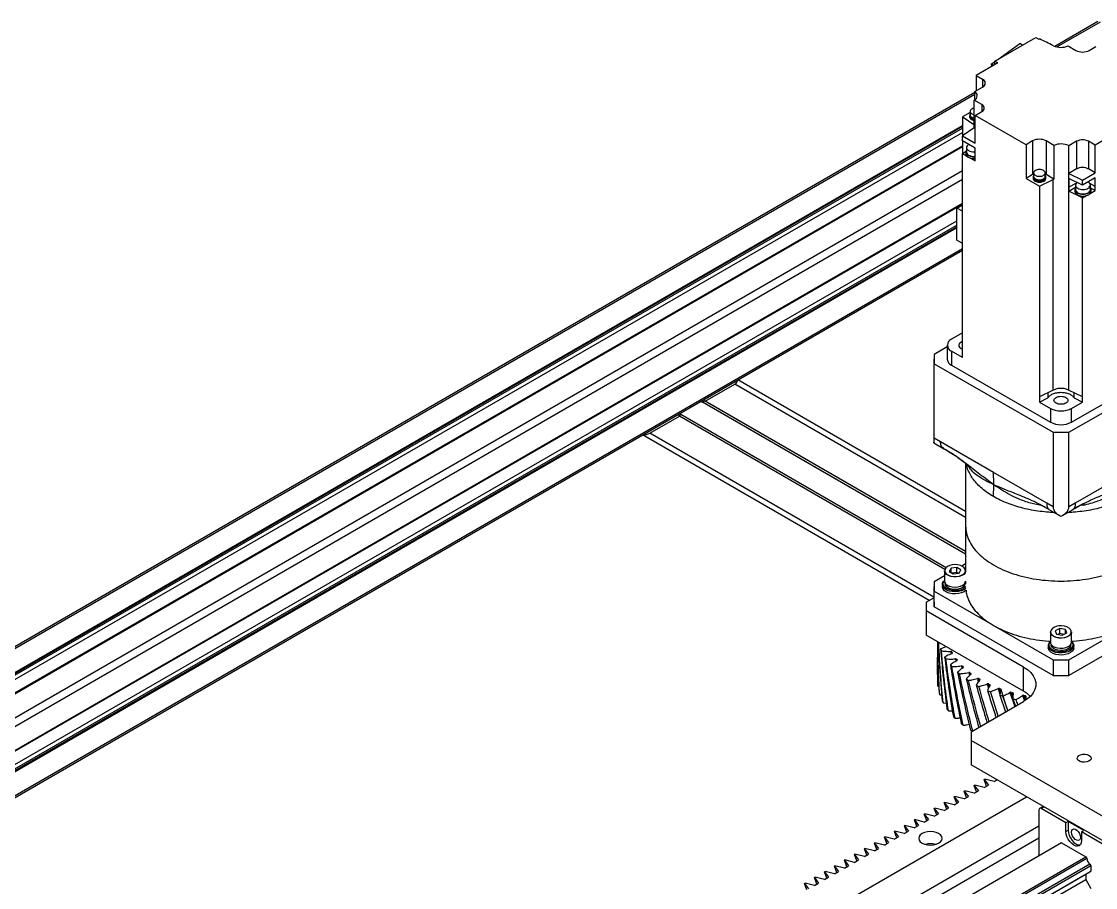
# Model space of a CAD drawing. Header units: millimetres. Extents: x 0 to 597, y 0 to 420.
# Drawn here: x 119.6 to 153.39, y 160.9 to 188.15 of the extents above; entities that cross this region are included whole.
import ezdxf

# ---------------------------------------------------------------- set-up
doc = ezdxf.new("R2010")
doc.units = ezdxf.units.MM

msp = doc.modelspace()

# ---------------------------------------------------------------- linework, layer by layer
at = {"color": 7, "linetype": 'Continuous', "lineweight": 25}
for p, q in [((153.467, 188.152), (152.112, 187.37)), ((150.22, 186.901), (151.512, 187.647)), ((151.512, 187.647), (151.606, 187.592)), ((151.606, 187.592), (151.628, 187.605)), ((150.318, 186.958), (151.011, 187.456)), ((151.096, 187.407), (151.011, 187.456)), ((152.527, 187.382), (152.771, 187.241)), ((153.195, 187.241), (153.402, 187.361)), ((150.122, 186.817), (150.22, 186.887)), ((150.315, 186.847), (150.22, 186.901)), ((150.22, 186.792), (150.22, 186.901)), ((150.315, 186.847), (149.631, 186.452)), ((150.122, 186.817), (150.192, 186.776)), ((150.131, 186.741), (150.122, 186.817)), ((149.631, 186.452), (149.839, 186.332)), ((149.631, 186.452), (149.631, 185.968)), ((149.595, 185.917), (95.593, 154.742)), ((149.595, 185.947), (149.839, 186.088)), ((149.595, 185.689), (149.595, 185.947)), ((149.58, 185.679), (149.574, 185.674)), ((149.815, 185.535), (149.574, 185.674)), ((149.574, 184.803), (149.574, 185.674)), ((149.445, 185.283), (149.208, 185.147)), ((149.432, 185.213), (149.432, 185.174)), ((149.445, 185.322), (149.445, 185.213)), ((149.608, 185.198), (149.815, 185.317)), ((151.206, 184.275), (149.608, 185.198)), ((149.608, 184.327), (149.608, 185.198)), ((96.297, 154.335), (149.208, 184.881)), ((96.32, 154.322), (149.208, 184.854)), ((149.208, 185.147), (149.208, 184.557)), ((149.428, 185.175), (149.428, 185.147)), ((154.977, 185.184), (153.379, 184.261)), ((96.367, 154.295), (149.208, 184.799)), ((96.485, 154.227), (149.208, 184.663)), ((149.574, 184.803), (149.208, 184.557)), ((149.208, 184.394), (149.208, 184.557)), ((149.208, 184.557), (149.608, 184.327)), ((149.608, 184.784), (149.574, 184.803)), ((96.848, 154.017), (149.208, 184.244)), ((96.872, 154.003), (149.208, 184.217)), ((149.208, 184.394), (149.208, 183.996)), ((149.608, 184.163), (149.208, 184.394)), ((149.33, 184.182), (149.33, 184.04)), ((151.413, 184.395), (151.206, 184.275)), ((151.206, 184.275), (151.206, 183.214)), ((151.413, 184.395), (151.413, 183.333)), ((152.081, 184.254), (151.837, 184.395)), ((151.837, 184.395), (151.837, 183.333)), ((152.081, 184.254), (152.081, 183.193)), ((152.545, 184.246), (152.553, 184.242)), ((152.545, 184.246), (152.545, 176.554)), ((152.794, 184.381), (152.553, 184.242)), ((152.553, 183.371), (152.553, 184.242)), ((152.794, 184.381), (152.794, 183.51)), ((153.379, 184.261), (153.171, 184.381)), ((153.171, 184.381), (153.171, 183.51)), ((153.379, 183.391), (153.379, 184.261)), ((149.208, 183.996), (149.321, 184.073)), ((149.208, 183.996), (149.335, 183.923)), ((149.208, 177.736), (149.208, 183.996)), ((149.31, 184.041), (149.31, 183.986)), ((149.335, 183.923), (149.385, 183.883)), ((149.385, 183.883), (149.455, 183.854)), ((149.455, 183.854), (149.608, 183.766)), ((149.608, 183.891), (149.608, 184.163)), ((149.608, 183.766), (149.608, 183.891)), ((152.794, 183.51), (152.553, 183.371)), ((153.379, 183.391), (153.171, 183.51)), ((151.413, 183.333), (151.206, 183.214)), ((151.206, 183.214), (151.628, 182.97)), ((151.444, 183.345), (151.413, 183.333)), ((151.427, 183.239), (151.427, 183.212)), ((151.43, 183.278), (151.43, 183.239)), ((151.444, 183.386), (151.444, 183.277)), ((151.628, 182.97), (152.063, 183.184)), ((151.81, 183.277), (151.81, 183.386)), ((151.837, 183.333), (151.81, 183.344)), ((151.824, 183.239), (151.824, 183.278)), ((151.827, 183.212), (151.827, 183.239)), ((152.081, 183.193), (151.837, 183.333)), ((152.063, 183.184), (152.081, 183.193)), ((152.063, 176.554), (152.063, 183.184)), ((152.553, 183.371), (152.98, 183.16)), ((152.98, 182.997), (152.553, 183.208)), ((152.553, 183.208), (152.553, 182.935)), ((152.98, 183.16), (153.379, 183.391)), ((153.379, 183.227), (152.98, 182.997)), ((153.379, 182.955), (153.379, 183.227)), ((151.628, 182.97), (151.628, 176.339)), ((152.551, 182.936), (152.551, 182.811)), ((152.551, 182.811), (152.764, 182.934)), ((152.553, 182.935), (152.794, 183.075)), ((152.744, 182.859), (152.744, 182.804)), ((152.764, 183.001), (152.764, 182.859)), ((152.98, 182.997), (152.98, 183.16)), ((153.226, 182.742), (153.379, 182.83)), ((153.231, 182.859), (153.231, 183.001)), ((153.231, 182.915), (153.379, 182.83)), ((153.251, 182.804), (153.251, 182.859)), ((153.379, 182.83), (153.379, 182.955)), ((152.98, 182.599), (152.551, 182.811)), ((152.98, 182.599), (153.106, 182.672)), ((152.98, 176.339), (152.98, 182.599)), ((98.418, 153.111), (149.208, 182.431)), ((98.442, 153.097), (149.208, 182.404)), ((149.032, 182.282), (149.208, 182.384)), ((149.208, 182.181), (149.032, 182.282)), ((149.032, 181.273), (149.032, 182.282)), ((149.082, 182.315), (149.208, 182.388)), ((149.082, 182.315), (149.085, 182.313)), ((149.082, 182.311), (149.082, 182.315)), ((98.805, 152.888), (149.032, 181.883)), ((98.923, 152.819), (149.032, 181.747)), ((98.97, 152.792), (149.032, 181.693)), ((98.993, 152.779), (149.032, 181.666)), ((149.032, 181.273), (149.208, 181.171)), ((99.697, 152.372), (149.208, 180.954)), ((149.208, 178.353), (148.863, 178.153)), ((148.726, 177.911), (148.312, 177.672)), ((148.726, 177.963), (148.726, 177.527)), ((148.863, 177.772), (148.863, 177.337)), ((149.209, 177.573), (148.863, 177.772)), ((148.304, 177.528), (148.304, 174.897)), ((148.312, 177.672), (148.312, 177.383)), ((149.209, 177.573), (149.209, 177.736)), ((149.209, 177.736), (149.208, 177.736)), ((148.312, 177.383), (152.054, 175.223)), ((148.312, 175.042), (148.312, 177.383)), ((148.863, 177.337), (151.974, 175.541)), ((152.555, 175.223), (156.296, 177.383)), ((152.634, 175.541), (155.745, 177.337)), ((149.304, 172.732), (142.136, 176.871)), ((141.112, 176.2), (142.038, 176.735)), ((152.063, 176.554), (151.628, 176.339)), ((151.89, 176.468), (151.89, 176.305)), ((152.98, 176.339), (152.545, 176.554)), ((152.718, 176.305), (152.718, 176.468)), ((140.976, 176.202), (141.021, 176.175)), ((149.304, 171.392), (140.976, 176.202)), ((141.021, 176.175), (141.088, 176.214)), ((149.304, 171.392), (141.021, 176.175)), ((141.088, 176.214), (141.112, 176.2)), ((149.304, 171.469), (141.088, 176.214)), ((149.304, 171.469), (141.112, 176.2)), ((151.628, 176.34), (151.628, 176.339)), ((151.628, 176.34), (151.628, 176.176)), ((151.628, 176.176), (151.89, 176.305)), ((151.628, 176.176), (151.974, 175.976)), ((152.634, 175.976), (152.98, 176.176)), ((152.718, 176.305), (152.98, 176.176)), ((152.98, 176.176), (152.98, 176.34)), ((152.98, 176.339), (152.98, 176.34)), ((139.372, 175.196), (140.298, 175.731)), ((140.275, 175.744), (140.341, 175.783)), ((140.298, 175.731), (140.275, 175.744)), ((140.341, 175.783), (140.296, 175.809)), ((148.651, 170.908), (140.298, 175.731)), ((148.687, 170.963), (140.341, 175.783)), ((151.974, 175.976), (151.974, 175.541)), ((152.634, 175.541), (152.634, 175.976)), ((148.153, 169.932), (139.136, 175.139)), ((148.153, 169.932), (139.136, 175.139)), ((148.153, 169.932), (139.136, 175.139)), ((152.054, 175.223), (152.555, 175.223)), ((152.054, 175.223), (152.054, 172.882)), ((152.555, 172.882), (152.555, 175.223)), ((148.303, 174.889), (148.634, 174.698)), ((148.509, 174.928), (148.312, 175.042)), ((150.183, 173.962), (148.509, 174.928)), ((149.304, 174.245), (149.304, 172.274)), ((151.856, 172.996), (150.183, 173.962)), ((154.425, 173.962), (152.752, 172.996)), ((152.054, 172.882), (151.856, 172.996)), ((151.925, 172.799), (152.255, 172.608)), ((152.353, 172.608), (152.684, 172.799)), ((152.752, 172.996), (152.555, 172.882)), ((149.304, 172.275), (149.304, 170.865)), ((149.304, 171.086), (149.18, 171.015)), ((148.637, 170.702), (148.312, 170.514)), ((148.637, 170.865), (148.637, 170.543)), ((148.844, 170.952), (148.784, 170.848)), ((148.784, 170.848), (148.911, 170.766)), ((149.031, 170.974), (148.844, 170.952)), ((148.844, 170.809), (148.844, 170.952)), ((149.031, 170.811), (148.87, 170.792)), ((148.911, 170.766), (149.097, 170.788)), ((149.157, 170.892), (149.031, 170.974)), ((149.031, 170.811), (149.031, 170.974)), ((149.072, 170.785), (149.031, 170.811)), ((149.097, 170.788), (149.157, 170.892)), ((148.304, 170.369), (148.304, 169.879)), ((148.312, 170.514), (148.312, 170.225)), ((148.571, 170.434), (148.571, 170.369)), ((148.661, 170.472), (148.661, 170.456)), ((149.28, 170.456), (149.28, 170.472)), ((149.304, 170.539), (149.304, 170.456)), ((148.061, 169.879), (148.304, 170.019)), ((148.312, 169.735), (148.312, 170.225)), ((148.312, 170.225), (150.169, 169.153)), ((148.061, 169.879), (148.061, 169.607)), ((148.312, 169.879), (148.312, 169.735)), ((152.054, 167.575), (148.312, 169.735)), ((156.296, 169.735), (152.555, 167.575)), ((151.126, 167.838), (148.061, 169.607)), ((148.061, 169.607), (148.061, 168.845)), ((150.169, 169.153), (150.197, 169.136)), ((150.197, 169.136), (152.054, 168.065)), ((152.266, 169.053), (152.123, 168.98)), ((152.123, 168.98), (152.161, 168.873)), ((152.447, 169.019), (152.266, 169.053)), ((152.266, 168.89), (152.266, 169.053)), ((152.485, 168.911), (152.447, 169.019)), ((152.447, 168.891), (152.447, 169.019)), ((152.555, 168.065), (154.411, 169.136)), ((151.126, 167.076), (148.061, 168.845)), ((151.971, 168.94), (151.971, 168.619)), ((152.161, 168.873), (152.342, 168.838)), ((152.266, 168.89), (152.212, 168.863)), ((152.396, 168.865), (152.266, 168.89)), ((152.342, 168.838), (152.485, 168.911)), ((152.637, 168.619), (152.637, 168.94)), ((148.455, 168.606), (148.485, 168.601)), ((148.87, 168.311), (148.884, 168.285)), ((151.904, 168.51), (151.904, 168.445)), ((151.995, 168.547), (151.995, 168.532)), ((152.613, 168.532), (152.613, 168.547)), ((152.704, 168.445), (152.704, 168.51)), ((149.014, 168.081), (149.034, 168.055)), ((149.037, 168.032), (149.034, 168.055)), ((152.054, 168.065), (152.555, 168.065)), ((152.054, 168.065), (152.054, 167.575)), ((152.555, 167.575), (152.555, 168.065)), ((148.422, 167.955), (148.422, 167.701)), ((148.426, 167.701), (148.424, 167.293)), ((149.205, 167.862), (149.229, 167.838)), ((149.234, 167.815), (149.229, 167.838)), ((149.439, 167.658), (149.468, 167.636)), ((149.474, 167.612), (149.468, 167.636)), ((151.126, 167.076), (151.126, 167.838)), ((149.714, 167.471), (149.747, 167.451)), ((149.753, 167.428), (149.747, 167.451)), ((150.025, 167.304), (150.062, 167.286)), ((150.07, 167.26), (150.062, 167.286)), ((152.054, 167.575), (152.555, 167.575)), ((148.43, 167.23), (148.461, 167.223)), ((148.487, 166.966), (148.551, 166.957)), ((150.331, 166.291), (150.082, 167.062)), ((150.367, 167.16), (150.408, 167.145)), ((150.377, 166.954), (150.56, 166.423)), ((150.604, 166.551), (150.423, 167.124)), ((150.737, 167.04), (150.781, 167.028)), ((151.129, 166.946), (151.175, 166.937)), ((148.597, 166.709), (148.695, 166.702)), ((149.476, 165.797), (151.126, 166.75)), ((150.634, 166.466), (150.474, 166.923)), ((150.789, 166.836), (150.875, 166.605)), ((149.476, 165.797), (149.476, 165.525)), ((165.032, 156.545), (149.476, 165.525)), ((149.476, 165.525), (149.476, 164.763)), ((165.032, 155.782), (149.476, 164.763)), ((149.89, 164.295), (149.907, 164.305)), ((149.89, 164.295), (150.019, 164.124)), ((149.965, 164.093), (149.89, 164.295)), ((150.203, 164.23), (149.907, 164.305)), ((150.203, 164.23), (150.3, 164.287)), ((150.279, 164.275), (150.267, 164.306)), ((149.261, 163.932), (149.279, 163.942)), ((149.261, 163.932), (149.39, 163.761)), ((149.336, 163.73), (149.261, 163.932)), ((149.574, 163.868), (149.279, 163.942)), ((149.574, 163.868), (149.704, 163.943)), ((149.576, 164.113), (149.593, 164.123)), ((149.576, 164.113), (149.704, 163.943)), ((149.651, 163.912), (149.576, 164.113)), ((149.889, 164.049), (149.593, 164.123)), ((149.889, 164.049), (150.019, 164.124)), ((124.68, 148.435), (151.22, 163.756)), ((148.633, 163.569), (148.65, 163.579)), ((148.633, 163.569), (148.761, 163.398)), ((148.708, 163.367), (148.633, 163.569)), ((148.946, 163.505), (148.65, 163.579)), ((148.946, 163.505), (149.076, 163.58)), ((148.947, 163.75), (148.965, 163.761)), ((148.947, 163.75), (149.076, 163.58)), ((149.022, 163.549), (148.947, 163.75)), ((149.26, 163.686), (148.965, 163.761)), ((149.26, 163.686), (149.39, 163.761)), ((148.318, 163.388), (148.336, 163.398)), ((148.318, 163.388), (148.447, 163.217)), ((148.394, 163.186), (148.318, 163.388)), ((148.631, 163.323), (148.336, 163.398)), ((148.631, 163.323), (148.761, 163.398)), ((151.611, 163.34), (151.611, 161.889)), ((151.747, 163.452), (151.632, 163.385)), ((152.457, 162.933), (151.682, 163.38)), ((147.69, 163.025), (147.707, 163.035)), ((147.69, 163.025), (147.819, 162.854)), ((147.765, 162.823), (147.69, 163.025)), ((148.003, 162.96), (147.707, 163.035)), ((148.003, 162.96), (148.133, 163.036)), ((148.004, 163.206), (148.022, 163.216)), ((148.004, 163.206), (148.133, 163.036)), ((148.079, 163.005), (148.004, 163.206)), ((148.317, 163.142), (148.022, 163.216)), ((148.317, 163.142), (148.447, 163.217)), ((152.528, 162.974), (152.457, 162.933)), ((152.457, 162.661), (152.457, 162.933)), ((153.023, 162.688), (152.528, 162.974)), ((152.528, 162.974), (152.528, 162.701)), ((124.68, 147.292), (151.611, 162.839)), ((147.061, 162.662), (147.079, 162.672)), ((147.061, 162.662), (147.19, 162.491)), ((147.136, 162.46), (147.061, 162.662)), ((147.374, 162.598), (147.079, 162.672)), ((147.374, 162.598), (147.504, 162.673)), ((147.376, 162.843), (147.393, 162.853)), ((147.376, 162.843), (147.504, 162.673)), ((147.451, 162.642), (147.376, 162.843)), ((147.689, 162.779), (147.393, 162.853)), ((147.689, 162.779), (147.819, 162.854)), ((152.457, 162.661), (152.528, 162.701)), ((152.952, 162.647), (153.023, 162.688)), ((152.952, 162.647), (152.952, 162.375)), ((153.728, 162.199), (152.952, 162.647)), ((124.68, 146.911), (151.611, 162.458)), ((152.325, 162.301), (124.68, 146.342)), ((146.433, 162.299), (146.45, 162.309)), ((146.433, 162.299), (146.562, 162.128)), ((146.508, 162.097), (146.433, 162.299)), ((146.746, 162.235), (146.45, 162.309)), ((146.746, 162.235), (146.876, 162.31)), ((146.747, 162.48), (146.765, 162.491)), ((146.747, 162.48), (146.876, 162.31)), ((146.822, 162.279), (146.747, 162.48)), ((147.06, 162.416), (146.765, 162.491)), ((147.06, 162.416), (147.19, 162.491)), ((152.325, 162.301), (153.084, 161.863)), ((145.804, 161.936), (145.822, 161.946)), ((145.804, 161.936), (145.933, 161.766)), ((145.879, 161.735), (145.804, 161.936)), ((146.117, 161.872), (145.822, 161.946)), ((146.117, 161.872), (146.247, 161.947)), ((146.119, 162.118), (146.136, 162.128)), ((146.119, 162.118), (146.247, 161.947)), ((146.194, 161.916), (146.119, 162.118)), ((146.432, 162.053), (146.136, 162.128)), ((146.432, 162.053), (146.562, 162.128)), ((124.68, 145.466), (153.084, 161.863)), ((153.115, 161.81), (124.68, 145.395)), ((153.216, 161.635), (124.68, 145.161)), ((153.247, 161.581), (124.68, 145.09)), ((145.176, 161.573), (145.193, 161.583)), ((145.176, 161.573), (145.305, 161.403)), ((145.251, 161.372), (145.176, 161.573)), ((145.489, 161.509), (145.193, 161.583)), ((145.489, 161.509), (145.619, 161.584)), ((145.49, 161.755), (145.508, 161.765)), ((145.49, 161.755), (145.619, 161.584)), ((145.565, 161.553), (145.49, 161.755)), ((145.803, 161.69), (145.508, 161.765)), ((145.803, 161.69), (145.933, 161.766)), ((153.084, 161.863), (153.115, 161.81)), ((153.216, 161.635), (153.247, 161.581)), ((153.247, 161.581), (153.247, 161.41)), ((124.68, 144.919), (153.247, 161.41)), ((124.68, 144.919), (153.216, 161.392)), ((153.115, 161.334), (124.68, 144.919)), ((124.68, 144.919), (153.084, 161.316)), ((144.547, 161.21), (144.565, 161.221)), ((144.547, 161.21), (144.676, 161.04)), ((144.622, 161.009), (144.547, 161.21)), ((144.86, 161.146), (144.565, 161.221)), ((144.86, 161.146), (144.99, 161.221)), ((144.861, 161.392), (144.879, 161.402)), ((144.861, 161.392), (144.99, 161.221)), ((144.937, 161.19), (144.861, 161.392)), ((145.174, 161.328), (144.879, 161.402)), ((145.174, 161.328), (145.305, 161.403)), ((153.115, 161.334), (153.084, 161.316)), ((153.084, 161.316), (153.084, 161.153)), ((153.247, 161.41), (153.216, 161.392)), ((124.68, 144.755), (153.084, 161.153)), ((144.233, 161.029), (144.25, 161.039)), ((144.233, 161.029), (144.362, 160.858)), ((144.308, 160.827), (144.233, 161.029)), ((144.546, 160.965), (144.25, 161.039)), ((144.546, 160.965), (144.676, 161.04)), ((153.084, 161.153), (153.247, 160.871))]:
    msp.add_line(p, q, dxfattribs=at)
at = {"color": 8, "linetype": 'Continuous', "lineweight": 25}
for p, q in [((152.177, 187.351), (153.551, 188.144)), ((149.839, 186.332), (149.839, 186.088)), ((95.641, 154.714), (149.595, 185.86)), ((149.815, 185.535), (149.815, 185.317)), ((97.527, 153.625), (149.208, 183.46)), ((97.763, 153.489), (149.208, 183.188)), ((153.171, 183.088), (153.171, 183.107)), ((153.379, 182.955), (153.214, 183.051)), ((99.649, 152.4), (149.208, 181.011)), ((149.304, 172.539), (142.038, 176.735)), ((148.153, 169.932), (139.136, 175.139)), ((148.304, 170.038), (139.372, 175.196)), ((148.839, 168.325), (148.846, 168.252)), ((148.87, 168.311), (148.875, 168.265)), ((148.981, 168.093), (148.992, 168.014)), ((149.014, 168.081), (149.021, 168.031)), ((149.169, 167.871), (149.185, 167.786)), ((149.205, 167.862), (149.215, 167.808)), ((149.402, 167.664), (149.422, 167.57)), ((149.439, 167.658), (149.452, 167.597)), ((149.675, 167.475), (149.702, 167.366)), ((149.714, 167.471), (149.731, 167.402)), ((149.986, 167.305), (150.023, 167.172)), ((150.025, 167.304), (150.048, 167.222)), ((150.328, 167.158), (150.383, 166.982)), ((150.367, 167.16), (150.399, 167.057)), ((150.419, 167.112), (150.408, 167.145)), ((150.699, 167.036), (150.849, 166.59)), ((150.737, 167.04), (150.79, 166.884)), ((150.796, 166.983), (150.781, 167.028)), ((151.129, 166.946), (151.184, 166.793)), ((151.092, 166.939), (151.153, 166.77)), ((151.201, 166.866), (151.175, 166.937)), ((151.682, 163.38), (151.776, 163.435))]:
    msp.add_line(p, q, dxfattribs=at)
at = {"color": 7, "linetype": 'Continuous', "lineweight": 25, "flags": 128}
for points in [[(149.428, 185.147), (149.435, 185.118), (149.465, 185.081), (149.514, 185.053), (149.574, 185.036)], [(149.148, 178.053), (149.106, 178.019), (149.086, 177.979), (149.089, 177.937), (149.115, 177.898), (149.162, 177.866), (149.208, 177.849)], [(149.208, 178.077), (149.207, 178.077), (149.148, 178.053)], [(149.291, 170.908), (149.261, 170.956), (149.21, 170.998), (149.141, 171.031), (149.06, 171.051), (148.971, 171.059), (148.883, 171.052), (148.802, 171.031), (148.732, 170.999), (148.681, 170.957), (148.651, 170.909), (148.645, 170.858), (148.663, 170.807), (148.703, 170.762), (148.764, 170.724), (148.84, 170.697), (148.925, 170.683), (149.014, 170.683), (149.1, 170.697), (149.176, 170.723), (149.237, 170.761), (149.278, 170.806), (149.297, 170.857), (149.291, 170.908)], [(149.304, 170.865), (149.303, 170.851), (149.285, 170.8), (149.243, 170.753), (149.18, 170.715), (149.103, 170.688), (149.015, 170.674), (148.925, 170.674), (148.837, 170.688), (148.76, 170.716), (148.698, 170.754), (148.656, 170.8), (148.638, 170.852), (148.637, 170.865)], [(149.311, 170.248), (149.254, 170.206), (149.174, 170.17), (149.082, 170.147), (148.983, 170.138), (148.883, 170.144), (148.789, 170.163), (148.706, 170.196), (148.64, 170.239), (148.594, 170.291), (148.572, 170.347), (148.571, 170.369)], [(149.311, 170.313), (149.254, 170.271), (149.174, 170.236), (149.082, 170.213), (148.983, 170.204), (148.883, 170.209), (148.789, 170.229), (148.706, 170.261), (148.64, 170.305), (148.594, 170.356), (148.572, 170.413), (148.576, 170.471), (148.604, 170.526), (148.637, 170.562)], [(149.235, 170.304), (149.161, 170.271), (149.075, 170.249), (148.982, 170.241), (148.889, 170.246), (148.801, 170.264), (148.724, 170.295), (148.662, 170.335), (148.619, 170.383), (148.599, 170.436), (148.602, 170.49), (148.628, 170.542), (148.637, 170.553)], [(148.637, 170.543), (148.644, 170.505), (148.674, 170.455), (148.727, 170.412), (148.797, 170.379), (148.88, 170.358), (148.97, 170.351), (149.06, 170.358), (149.143, 170.379), (149.214, 170.412), (149.266, 170.454), (149.297, 170.504), (149.304, 170.539)], [(149.28, 170.456), (149.277, 170.432), (149.254, 170.385), (149.209, 170.343), (149.146, 170.309), (149.07, 170.287), (148.986, 170.278), (148.9, 170.282), (148.82, 170.3), (148.752, 170.33), (148.7, 170.369), (148.669, 170.416), (148.661, 170.456)], [(149.308, 170.364), (149.292, 170.347), (149.235, 170.304)], [(152.238, 169.13), (152.154, 169.113), (152.082, 169.084), (152.025, 169.044), (151.99, 168.997), (151.977, 168.946), (151.989, 168.895), (152.025, 168.848), (152.081, 168.808), (152.153, 168.778), (152.237, 168.761), (152.326, 168.758), (152.413, 168.768), (152.492, 168.791), (152.557, 168.826), (152.603, 168.87), (152.628, 168.92), (152.628, 168.971), (152.604, 169.02), (152.558, 169.064), (152.493, 169.099), (152.414, 169.123), (152.327, 169.134), (152.238, 169.13)], [(152.637, 168.638), (152.648, 168.628), (152.688, 168.575), (152.704, 168.517), (152.694, 168.46), (152.66, 168.405), (152.604, 168.357), (152.529, 168.319), (152.44, 168.293), (152.342, 168.28), (152.241, 168.282), (152.145, 168.298), (152.059, 168.328), (151.988, 168.369), (151.937, 168.418), (151.909, 168.474), (151.906, 168.532), (151.928, 168.588), (151.971, 168.638)], [(152.637, 168.94), (152.634, 168.914), (152.609, 168.863), (152.562, 168.818), (152.496, 168.783), (152.415, 168.759), (152.326, 168.748), (152.235, 168.752), (152.15, 168.77), (152.076, 168.8), (152.019, 168.841), (151.983, 168.889), (151.971, 168.94)], [(148.455, 168.606), (148.453, 168.613), (148.452, 168.619)], [(152.704, 168.445), (152.694, 168.394), (152.66, 168.34), (152.604, 168.292), (152.529, 168.254), (152.44, 168.228), (152.342, 168.215), (152.241, 168.217), (152.145, 168.233), (152.059, 168.262), (151.988, 168.303), (151.937, 168.353), (151.909, 168.409), (151.904, 168.445)], [(152.637, 168.629), (152.663, 168.592), (152.677, 168.539), (152.668, 168.485), (152.637, 168.434), (152.584, 168.389), (152.514, 168.354), (152.43, 168.329), (152.339, 168.317), (152.246, 168.319), (152.156, 168.334), (152.075, 168.362), (152.009, 168.4), (151.961, 168.446), (151.935, 168.498), (151.932, 168.552), (151.953, 168.605), (151.971, 168.629)], [(151.971, 168.619), (151.974, 168.593), (151.998, 168.543), (152.045, 168.498), (152.111, 168.462), (152.192, 168.438), (152.281, 168.427), (152.371, 168.431)], [(152.613, 168.532), (152.605, 168.491), (152.574, 168.445), (152.523, 168.406), (152.454, 168.376), (152.375, 168.358), (152.289, 168.354), (152.205, 168.363), (152.128, 168.385), (152.065, 168.418), (152.021, 168.46), (151.997, 168.508), (151.995, 168.532)], [(152.371, 168.431), (152.457, 168.448), (152.531, 168.478), (152.588, 168.519), (152.625, 168.567), (152.637, 168.619), (152.637, 168.619)], [(151.126, 167.838), (151.25, 167.755), (151.353, 167.663), (151.432, 167.563), (151.486, 167.458), (151.513, 167.349), (151.513, 167.239), (151.486, 167.13), (151.432, 167.025), (151.353, 166.925), (151.25, 166.833), (151.126, 166.75)], [(151.341, 166.913), (151.25, 166.993), (151.126, 167.076)], [(153.19, 165.057), (153.232, 165.023), (153.253, 164.983), (153.25, 164.941), (153.224, 164.902), (153.177, 164.87), (153.115, 164.849), (153.044, 164.84), (152.972, 164.845), (152.907, 164.864), (152.856, 164.893), (152.824, 164.931), (152.815, 164.972), (152.83, 165.013), (152.867, 165.049), (152.922, 165.076), (152.99, 165.091), (153.062, 165.093), (153.131, 165.081), (153.19, 165.057)], [(148.455, 162.595), (148.379, 162.629), (148.29, 162.65), (148.196, 162.657), (148.101, 162.65), (148.012, 162.629), (147.936, 162.595), (147.878, 162.552), (147.841, 162.501), (147.829, 162.446), (147.841, 162.391), (147.878, 162.34), (147.936, 162.296), (148.012, 162.262), (148.101, 162.241), (148.196, 162.234), (148.29, 162.241), (148.379, 162.262), (148.455, 162.296), (148.513, 162.34), (148.55, 162.391), (148.562, 162.446), (148.55, 162.501), (148.513, 162.552), (148.455, 162.595)], [(152.952, 162.375), (152.944, 162.306), (152.919, 162.251), (152.88, 162.215), (152.828, 162.199), (152.769, 162.205), (152.705, 162.232), (152.641, 162.279), (152.581, 162.342), (152.53, 162.417), (152.49, 162.499), (152.466, 162.582), (152.457, 162.661)], [(152.528, 162.701), (152.536, 162.623), (152.561, 162.539), (152.6, 162.458), (152.652, 162.382), (152.711, 162.319), (152.775, 162.273), (152.839, 162.246), (152.899, 162.24), (152.911, 162.241)], [(152.634, 162.64), (152.643, 162.691), (152.667, 162.726), (152.705, 162.741), (152.751, 162.734), (152.8, 162.705), (152.846, 162.659), (152.884, 162.601), (152.908, 162.538), (152.917, 162.477), (152.908, 162.426), (152.884, 162.391), (152.846, 162.376), (152.8, 162.384), (152.751, 162.412), (152.705, 162.458), (152.667, 162.516), (152.643, 162.579), (152.634, 162.64)]]:
    msp.add_lwpolyline(points, dxfattribs=at)
at = {"color": 7, "linetype": 'Continuous', "lineweight": 25}
for centre, radius, start, end in [((137.476, 158.401), 32.453, 63.2889, 64.145), ((152.305, 187.917), 0.579, 245.343, 292.5786), ((152.983, 187.651), 0.461, 242.6098, 297.3896), ((149.792, 186.21), 0.131, 290.7848, 69.217), ((149.516, 185.817), 0.152, 295.1097, 58.6593), ((149.774, 185.426), 0.116, 290.7847, 69.2166), ((163.778, 206.336), 25.714, 235.4885, 236.4882), ((151.625, 183.985), 0.461, 62.6097, 117.3897), ((152.303, 183.719), 0.579, 65.3419, 112.5798), ((152.983, 184.017), 0.41, 62.6097, 117.3899), ((148.935, 177.963), 0.204, 110.7829, 249.2176), ((148.96, 177.551), 0.235, 185.6981, 245.6245), ((152.304, 176.178), 0.717, 242.6093, 297.3906), ((149.906, 168.949), 1.492, 201.3107, 203.8856), ((150.122, 169.057), 1.733, 211.4839, 213.8273), ((150.492, 169.335), 2.197, 220.5655, 222.5404), ((150.879, 169.741), 2.758, 228.4777, 230.1616), ((149.737, 167.377), 1.315, 183.6298, 186.4101), ((151.159, 170.117), 3.226, 235.3484, 236.8858), ((149.829, 167.398), 1.41, 195.1636, 197.8224), ((151.504, 170.692), 3.898, 241.4217, 242.7731), ((151.767, 171.247), 4.512, 246.8304, 248.061), ((152.038, 171.99), 5.303, 251.7448, 252.839), ((150.012, 167.472), 1.607, 205.9221, 208.3669), ((152.169, 172.477), 5.808, 256.256, 257.2907), ((150.314, 167.664), 1.965, 215.6332, 217.7593), ((150.614, 167.927), 2.365, 224.1485, 226.0387), ((150.974, 168.337), 2.911, 231.5834, 233.2266), ((151.357, 168.905), 3.596, 238.1175, 239.129), ((151.654, 163.347), 0.0437, 50.8006, 189.2109), ((148.196, 161.667), 0.609, 74.8047, 105.196), ((153.354, 161.831), 0.24, 185.0015, 234.9998)]:
    msp.add_arc(centre, radius, start, end, dxfattribs=at)
for centre, start_param, end_param in [((141.92, 176.803), 5.190086, 6.333856), ((139.254, 175.264), 4.046316, 5.190086)]:
    msp.add_ellipse(centre, major_axis=(0.202, 0.054), ratio=0.51759, start_param=start_param, end_param=end_param, dxfattribs=at)
for points, knots in [([(149.445, 185.251), (149.439, 185.239), (149.426, 185.212), (149.441, 185.168), (149.473, 185.144), (149.489, 185.133)], [0, 0, 0, 0, 0.308099, 0.654073, 1, 1, 1, 1]), ([(149.574, 185.421), (149.568, 185.421), (149.54, 185.418), (149.496, 185.398), (149.454, 185.363), (149.441, 185.322), (149.454, 185.28), (149.484, 185.258), (149.499, 185.247)], [0, 0, 0, 0, 0.041942, 0.233551, 0.425159, 0.616768, 0.808392, 1, 1, 1, 1]), ([(149.445, 185.213), (149.448, 185.199), (149.453, 185.171), (149.483, 185.149), (149.499, 185.138)], [0, 0, 0, 0, 0.50002, 1, 1, 1, 1]), ([(149.499, 185.247), (149.517, 185.237), (149.539, 185.225), (149.568, 185.223), (149.574, 185.222)], [0, 0, 0, 0, 0.820332, 1, 1, 1, 1]), ([(149.432, 185.184), (149.43, 185.181), (149.423, 185.163), (149.439, 185.129), (149.471, 185.105), (149.487, 185.093)], [0, 0, 0, 0, 0.09869, 0.549329, 1, 1, 1, 1]), ([(149.432, 185.175), (149.434, 185.16), (149.44, 185.13), (149.473, 185.106), (149.489, 185.094)], [0, 0, 0, 0, 0.5000334, 1, 1, 1, 1]), ([(149.487, 185.093), (149.507, 185.083), (149.533, 185.069), (149.566, 185.066), (149.574, 185.066)], [0, 0, 0, 0, 0.778846, 1, 1, 1, 1]), ([(149.489, 185.133), (149.509, 185.122), (149.534, 185.109), (149.567, 185.106), (149.574, 185.106)], [0, 0, 0, 0, 0.78617, 1, 1, 1, 1]), ([(149.489, 185.094), (149.509, 185.084), (149.534, 185.071), (149.567, 185.068), (149.574, 185.067)], [0, 0, 0, 0, 0.78617, 1, 1, 1, 1]), ([(149.499, 185.138), (149.517, 185.128), (149.539, 185.116), (149.568, 185.114), (149.574, 185.113)], [0, 0, 0, 0, 0.820332, 1, 1, 1, 1]), ([(149.406, 184.28), (149.403, 184.279), (149.375, 184.269), (149.344, 184.234), (149.324, 184.183), (149.341, 184.128), (149.38, 184.101), (149.399, 184.087)], [0, 0, 0, 0, 0.02198, 0.266492, 0.510977, 0.7555, 1, 1, 1, 1]), ([(149.33, 184.097), (149.33, 184.097), (149.312, 184.081), (149.307, 184.04), (149.322, 183.983), (149.364, 183.952), (149.385, 183.937)], [0, 0, 0, 0, 0.0043, 0.336207, 0.668105, 1, 1, 1, 1]), ([(149.313, 183.986), (149.312, 183.981), (149.308, 183.96), (149.323, 183.94), (149.335, 183.923)], [0, 0, 0, 0, 0.21038, 1, 1, 1, 1]), ([(149.33, 184.041), (149.334, 184.023), (149.34, 183.987), (149.379, 183.959), (149.399, 183.945)], [0, 0, 0, 0, 0.5000228, 1, 1, 1, 1]), ([(149.385, 183.937), (149.411, 183.925), (149.463, 183.902), (149.546, 183.89), (149.593, 183.897), (149.608, 183.899)], [0, 0, 0, 0, 0.407765, 0.815532, 1, 1, 1, 1]), ([(149.399, 184.087), (149.423, 184.076), (149.471, 184.054), (149.549, 184.044), (149.593, 184.05), (149.608, 184.052)], [0, 0, 0, 0, 0.401403, 0.802843, 1, 1, 1, 1]), ([(149.399, 183.945), (149.423, 183.935), (149.471, 183.913), (149.549, 183.902), (149.593, 183.909), (149.608, 183.911)], [0, 0, 0, 0, 0.401403, 0.802843, 1, 1, 1, 1]), ([(149.455, 183.854), (149.483, 183.848), (149.533, 183.837), (149.585, 183.842), (149.608, 183.844)], [0, 0, 0, 0, 0.565293, 1, 1, 1, 1]), ([(153.171, 183.51), (153.144, 183.523), (153.089, 183.548), (152.983, 183.559), (152.877, 183.548), (152.822, 183.523), (152.794, 183.51)], [0, 0, 0, 0, 0.250002, 0.500007, 0.750012, 1, 1, 1, 1]), ([(151.43, 183.249), (151.429, 183.246), (151.422, 183.228), (151.438, 183.193), (151.47, 183.169), (151.486, 183.158)], [0, 0, 0, 0, 0.09869, 0.549327, 1, 1, 1, 1]), ([(151.427, 183.212), (151.43, 183.197), (151.435, 183.166), (151.469, 183.142), (151.486, 183.13)], [0, 0, 0, 0, 0.49998, 1, 1, 1, 1]), ([(151.444, 183.316), (151.437, 183.303), (151.424, 183.276), (151.44, 183.232), (151.472, 183.209), (151.488, 183.197)], [0, 0, 0, 0, 0.308148, 0.654069, 1, 1, 1, 1]), ([(151.43, 183.239), (151.433, 183.224), (151.438, 183.194), (151.471, 183.171), (151.488, 183.159)], [0, 0, 0, 0, 0.499992, 1, 1, 1, 1]), ([(151.757, 183.461), (151.738, 183.47), (151.7, 183.487), (151.627, 183.495), (151.555, 183.487), (151.494, 183.463), (151.453, 183.428), (151.439, 183.386), (151.452, 183.344), (151.482, 183.322), (151.497, 183.311)], [0, 0, 0, 0, 0.124999, 0.249994, 0.374993, 0.499992, 0.624992, 0.749991, 0.875001, 1, 1, 1, 1]), ([(151.444, 183.277), (151.446, 183.263), (151.451, 183.235), (151.482, 183.213), (151.497, 183.202)], [0, 0, 0, 0, 0.500021, 1, 1, 1, 1]), ([(151.486, 183.158), (151.506, 183.148), (151.547, 183.129), (151.627, 183.121), (151.705, 183.13), (151.773, 183.155), (151.815, 183.194), (151.832, 183.228), (151.825, 183.246), (151.824, 183.249)], [0, 0, 0, 0, 0.160801, 0.32159, 0.482386, 0.64321, 0.804001, 0.964797, 1, 1, 1, 1]), ([(151.486, 183.13), (151.506, 183.121), (151.547, 183.102), (151.627, 183.094), (151.706, 183.102), (151.772, 183.128), (151.818, 183.167), (151.824, 183.197), (151.827, 183.212)], [0, 0, 0, 0, 0.166669, 0.333324, 0.499987, 0.666679, 0.833338, 1, 1, 1, 1]), ([(151.488, 183.197), (151.508, 183.188), (151.549, 183.169), (151.627, 183.161), (151.704, 183.17), (151.77, 183.195), (151.813, 183.233), (151.83, 183.276), (151.817, 183.303), (151.81, 183.316)], [0, 0, 0, 0, 0.145123, 0.290242, 0.435385, 0.580506, 0.725627, 0.870745, 1, 1, 1, 1]), ([(151.488, 183.159), (151.508, 183.15), (151.549, 183.131), (151.627, 183.123), (151.704, 183.132), (151.769, 183.157), (151.815, 183.195), (151.821, 183.224), (151.824, 183.239)], [0, 0, 0, 0, 0.166665, 0.333326, 0.500014, 0.666677, 0.83334, 1, 1, 1, 1]), ([(151.497, 183.311), (151.516, 183.303), (151.554, 183.285), (151.627, 183.278), (151.699, 183.286), (151.76, 183.309), (151.801, 183.345), (151.815, 183.386), (151.802, 183.428), (151.772, 183.45), (151.757, 183.461)], [0, 0, 0, 0, 0.124999, 0.250009, 0.375008, 0.500008, 0.625007, 0.750006, 0.875001, 1, 1, 1, 1]), ([(151.497, 183.202), (151.516, 183.194), (151.554, 183.176), (151.627, 183.169), (151.699, 183.177), (151.76, 183.201), (151.802, 183.236), (151.808, 183.263), (151.81, 183.277)], [0, 0, 0, 0, 0.166665, 0.333343, 0.500007, 0.666671, 0.833336, 1, 1, 1, 1]), ([(152.764, 182.916), (152.764, 182.915), (152.745, 182.899), (152.74, 182.858), (152.755, 182.801), (152.797, 182.771), (152.818, 182.756)], [0, 0, 0, 0, 0.0043, 0.336208, 0.668105, 1, 1, 1, 1]), ([(152.813, 183.079), (152.802, 183.07), (152.771, 183.048), (152.759, 183), (152.775, 182.947), (152.813, 182.919), (152.832, 182.905)], [0, 0, 0, 0, 0.170944, 0.447276, 0.72365, 1, 1, 1, 1]), ([(152.764, 182.859), (152.767, 182.841), (152.774, 182.805), (152.813, 182.778), (152.832, 182.764)], [0, 0, 0, 0, 0.500022, 1, 1, 1, 1]), ([(152.818, 182.756), (152.844, 182.744), (152.897, 182.72), (152.998, 182.709), (153.097, 182.72), (153.181, 182.753), (153.238, 182.802), (153.257, 182.859), (153.239, 182.917), (153.197, 182.947), (153.177, 182.962)], [0, 0, 0, 0, 0.125, 0.250001, 0.375006, 0.5, 0.624994, 0.749999, 0.875, 1, 1, 1, 1]), ([(152.832, 182.905), (152.857, 182.894), (152.905, 182.872), (152.998, 182.862), (153.089, 182.873), (153.167, 182.903), (153.219, 182.948), (153.237, 183), (153.22, 183.054), (153.182, 183.082), (153.162, 183.096)], [0, 0, 0, 0, 0.124998, 0.250007, 0.374996, 0.5, 0.625004, 0.749993, 0.875002, 1, 1, 1, 1]), ([(152.832, 182.764), (152.857, 182.753), (152.905, 182.731), (152.998, 182.721), (153.089, 182.731), (153.166, 182.761), (153.22, 182.806), (153.227, 182.841), (153.231, 182.859)], [0, 0, 0, 0, 0.166665, 0.333345, 0.5, 0.666673, 0.833346, 1, 1, 1, 1]), ([(152.744, 182.804), (152.748, 182.785), (152.754, 182.746), (152.797, 182.716), (152.818, 182.701)], [0, 0, 0, 0, 0.500002, 1, 1, 1, 1]), ([(152.818, 182.701), (152.838, 182.691), (152.878, 182.672), (152.954, 182.658), (153.033, 182.657), (153.082, 182.667), (153.106, 182.672)], [0, 0, 0, 0, 0.249996, 0.499992, 0.750001, 1, 1, 1, 1]), ([(153.226, 182.742), (153.236, 182.756), (153.251, 182.776), (153.249, 182.798), (153.248, 182.804)], [0, 0, 0, 0, 0.692773, 1, 1, 1, 1]), ([(151.89, 176.305), (151.907, 176.329), (151.942, 176.378), (152.043, 176.436), (152.166, 176.473), (152.304, 176.486), (152.442, 176.473), (152.565, 176.436), (152.666, 176.378), (152.701, 176.329), (152.718, 176.305)], [0, 0, 0, 0, 0.124995, 0.249989, 0.375001, 0.499998, 0.625001, 0.749999, 0.874999, 1, 1, 1, 1]), ([(152.545, 176.554), (152.509, 176.569), (152.437, 176.598), (152.304, 176.61), (152.171, 176.598), (152.099, 176.569), (152.063, 176.554)], [0, 0, 0, 0, 0.250005, 0.500001, 0.749993, 1, 1, 1, 1]), ([(152.46, 176.141), (152.437, 176.131), (152.392, 176.11), (152.304, 176.101), (152.218, 176.111), (152.144, 176.139), (152.095, 176.181), (152.079, 176.231), (152.094, 176.282), (152.13, 176.308), (152.148, 176.321)], [0, 0, 0, 0, 0.125004, 0.249996, 0.375003, 0.5, 0.624997, 0.750004, 0.874996, 1, 1, 1, 1]), ([(152.148, 176.321), (152.171, 176.331), (152.217, 176.352), (152.304, 176.361), (152.39, 176.352), (152.464, 176.323), (152.513, 176.281), (152.529, 176.231), (152.514, 176.181), (152.478, 176.154), (152.46, 176.141)], [0, 0, 0, 0, 0.125004, 0.249996, 0.375003, 0.5, 0.624997, 0.750004, 0.874996, 1, 1, 1, 1]), ([(151.974, 175.976), (152.022, 175.954), (152.119, 175.91), (152.304, 175.891), (152.489, 175.91), (152.586, 175.954), (152.634, 175.976)], [0, 0, 0, 0, 0.25, 0.499994, 0.749992, 1, 1, 1, 1]), ([(148.305, 174.897), (148.305, 174.893), (148.304, 174.882), (148.308, 174.912), (148.311, 174.972), (148.312, 175.019), (148.312, 175.042)], [0, 0, 0, 0, 0.201233, 0.599134, 0.799282, 1, 1, 1, 1]), ([(148.634, 174.698), (148.615, 174.712), (148.577, 174.739), (148.526, 174.814), (148.516, 174.884), (148.509, 174.928)], [0, 0, 0, 0, 0.282515, 0.549684, 1, 1, 1, 1]), ([(150.189, 173.573), (150.043, 173.682), (149.745, 173.902), (149.362, 174.213), (148.99, 174.483), (148.752, 174.627), (148.634, 174.698)], [0, 0, 0, 0, 0.277288, 0.563203, 0.782886, 1, 1, 1, 1]), ([(148.667, 174.683), (148.804, 174.599), (149.019, 174.468), (149.241, 174.3), (149.342, 174.213), (149.366, 174.19), (149.374, 174.182), (149.38, 174.177), (149.385, 174.171), (149.389, 174.165), (149.398, 174.155), (149.395, 174.158), (149.394, 174.159)], [0, 0, 0, 0, 0.511272, 0.803473, 0.873093, 0.883998, 0.893013, 0.901003, 0.909143, 0.931355, 0.978512, 1, 1, 1, 1]), ([(150.189, 173.573), (150.189, 173.61), (150.189, 173.688), (150.186, 173.791), (150.183, 173.883), (150.183, 173.936), (150.183, 173.962)], [0, 0, 0, 0, 0.283482, 0.594225, 0.801379, 1, 1, 1, 1]), ([(150.183, 173.2), (150.183, 173.231), (150.183, 173.298), (150.187, 173.423), (150.188, 173.516), (150.189, 173.573)], [0, 0, 0, 0, 0.2530166, 0.5382822, 1, 1, 1, 1]), ([(151.925, 172.799), (151.77, 172.883), (151.456, 173.053), (150.993, 173.245), (150.559, 173.413), (150.311, 173.52), (150.189, 173.573)], [0, 0, 0, 0, 0.276277, 0.560615, 0.782522, 1, 1, 1, 1]), ([(154.419, 173.573), (154.262, 173.506), (153.942, 173.37), (153.47, 173.188), (153.048, 172.999), (152.805, 172.865), (152.684, 172.799)], [0, 0, 0, 0, 0.277289, 0.563204, 0.782888, 1, 1, 1, 1]), ([(151.856, 172.996), (151.858, 172.955), (151.861, 172.888), (151.887, 172.828), (151.912, 172.809), (151.925, 172.799)], [0, 0, 0, 0, 0.450316, 0.717485, 1, 1, 1, 1]), ([(152.054, 172.882), (152.058, 172.851), (152.066, 172.788), (152.127, 172.704), (152.207, 172.634), (152.272, 172.599), (152.304, 172.582)], [0, 0, 0, 0, 0.249219, 0.499649, 0.74967, 1, 1, 1, 1]), ([(152.304, 172.582), (152.336, 172.599), (152.401, 172.634), (152.481, 172.704), (152.542, 172.788), (152.55, 172.851), (152.555, 172.882)], [0, 0, 0, 0, 0.250316, 0.500342, 0.750777, 1, 1, 1, 1]), ([(152.66, 172.789), (152.786, 172.859), (152.923, 172.936), (153.033, 172.986), (153.042, 172.99)], [0, 0, 0, 0, 0.916934, 1, 1, 1, 1]), ([(152.752, 172.996), (152.75, 172.955), (152.747, 172.888), (152.721, 172.828), (152.696, 172.809), (152.684, 172.799)], [0, 0, 0, 0, 0.450318, 0.717495, 1, 1, 1, 1]), ([(149.317, 170.254), (149.32, 170.218), (149.329, 170.106), (149.398, 169.923), (149.52, 169.71), (149.693, 169.508), (149.905, 169.319), (150.081, 169.208), (150.169, 169.153)], [0, 0, 0, 0, 0.088718, 0.270973, 0.453232, 0.635487, 0.817743, 1, 1, 1, 1]), ([(150.197, 169.136), (150.293, 169.086), (150.484, 168.984), (150.812, 168.862), (151.162, 168.762), (151.532, 168.692), (151.805, 168.655), (151.952, 168.65), (151.971, 168.65)], [0, 0, 0, 0, 0.194495, 0.38899, 0.583483, 0.77798, 0.972474, 1, 1, 1, 1]), ([(152.644, 168.65), (152.66, 168.651), (152.806, 168.655), (153.076, 168.692), (153.446, 168.762), (153.796, 168.862), (154.124, 168.984), (154.315, 169.086), (154.411, 169.136)], [0, 0, 0, 0, 0.024098, 0.219279, 0.414456, 0.609641, 0.804816, 1, 1, 1, 1]), ([(148.424, 168.635), (148.425, 168.458), (148.426, 167.922), (148.451, 167.387), (148.468, 167.029)], [0, 0, 0, 0, 0.330671, 1, 1, 1, 1]), ([(148.487, 166.966), (148.471, 167.242), (148.439, 167.798), (148.431, 168.354), (148.427, 168.634)], [0, 0, 0, 0, 0.4972863, 1, 1, 1, 1]), ([(148.43, 167.23), (148.424, 167.507), (148.417, 167.867), (148.425, 168.227), (148.427, 168.31)], [0, 0, 0, 0, 0.768727, 1, 1, 1, 1]), ([(148.445, 168.624), (148.456, 168.362), (148.482, 167.743), (148.535, 167.126), (148.566, 166.77)], [0, 0, 0, 0, 0.42188, 1, 1, 1, 1]), ([(148.597, 166.709), (148.57, 166.983), (148.509, 167.614), (148.475, 168.248), (148.455, 168.606)], [0, 0, 0, 0, 0.4355526, 1, 1, 1, 1]), ([(148.704, 168.481), (148.693, 168.478), (148.628, 168.456), (148.567, 168.429), (148.517, 168.407)], [0, 0, 0, 0, 0.161941, 1, 1, 1, 1]), ([(148.517, 168.407), (148.54, 168.132), (148.592, 167.5), (148.672, 166.873), (148.716, 166.519)], [0, 0, 0, 0, 0.435551, 1, 1, 1, 1]), ([(148.542, 168.345), (148.578, 168.341), (148.676, 168.331), (148.775, 168.327), (148.839, 168.325)], [0, 0, 0, 0, 0.36146, 1, 1, 1, 1]), ([(148.76, 166.46), (148.722, 166.733), (148.636, 167.358), (148.576, 167.989), (148.542, 168.345)], [0, 0, 0, 0, 0.435553, 1, 1, 1, 1]), ([(148.87, 168.311), (148.869, 168.312), (148.868, 168.314), (148.865, 168.317), (148.861, 168.32), (148.857, 168.322), (148.852, 168.323), (148.846, 168.325), (148.841, 168.325), (148.839, 168.325)], [0, 0, 0, 0, 0.132952, 0.265763, 0.398635, 0.531515, 0.664398, 0.797176, 1, 1, 1, 1]), ([(148.871, 168.263), (148.842, 168.251), (148.762, 168.217), (148.69, 168.177), (148.644, 168.152)], [0, 0, 0, 0, 0.361492, 1, 1, 1, 1]), ([(148.644, 168.152), (148.678, 167.878), (148.755, 167.251), (148.859, 166.63), (148.917, 166.28)], [0, 0, 0, 0, 0.43555, 1, 1, 1, 1]), ([(148.682, 168.092), (148.718, 168.091), (148.818, 168.087), (148.917, 168.09), (148.981, 168.093)], [0, 0, 0, 0, 0.361477, 1, 1, 1, 1]), ([(148.972, 166.225), (148.924, 166.494), (148.815, 167.113), (148.73, 167.739), (148.682, 168.092)], [0, 0, 0, 0, 0.435553, 1, 1, 1, 1]), ([(149.026, 168.033), (148.999, 168.019), (148.927, 167.98), (148.864, 167.935), (148.823, 167.907)], [0, 0, 0, 0, 0.361474, 1, 1, 1, 1]), ([(148.871, 168.263), (148.873, 168.264), (148.876, 168.265), (148.879, 168.268), (148.882, 168.27), (148.884, 168.273), (148.885, 168.277), (148.885, 168.28), (148.884, 168.283), (148.884, 168.285)], [0, 0, 0, 0, 0.13292, 0.265879, 0.398721, 0.531567, 0.664355, 0.797112, 1, 1, 1, 1]), ([(149.014, 168.081), (149.013, 168.082), (149.012, 168.084), (149.008, 168.086), (149.004, 168.089), (149, 168.09), (148.994, 168.092), (148.988, 168.093), (148.983, 168.093), (148.981, 168.093)], [0, 0, 0, 0, 0.1328, 0.265684, 0.398562, 0.531396, 0.664257, 0.797085, 1, 1, 1, 1]), ([(149.026, 168.033), (149.027, 168.034), (149.03, 168.036), (149.033, 168.038), (149.035, 168.041), (149.036, 168.044), (149.037, 168.048), (149.036, 168.051), (149.035, 168.054), (149.034, 168.055)], [0, 0, 0, 0, 0.132601, 0.265564, 0.398659, 0.531528, 0.664289, 0.797314, 1, 1, 1, 1]), ([(148.823, 167.907), (148.867, 167.636), (148.969, 167.015), (149.094, 166.402), (149.165, 166.056)], [0, 0, 0, 0, 0.43555, 1, 1, 1, 1]), ([(148.873, 167.85), (148.909, 167.851), (149.009, 167.854), (149.107, 167.865), (149.169, 167.871)], [0, 0, 0, 0, 0.361497, 1, 1, 1, 1]), ([(149.231, 166.005), (149.174, 166.271), (149.042, 166.881), (148.934, 167.501), (148.873, 167.85)], [0, 0, 0, 0, 0.435553, 1, 1, 1, 1]), ([(149.226, 167.816), (149.203, 167.8), (149.139, 167.756), (149.085, 167.707), (149.051, 167.676)], [0, 0, 0, 0, 0.361487, 1, 1, 1, 1]), ([(149.051, 167.676), (149.105, 167.409), (149.229, 166.795), (149.375, 166.192), (149.458, 165.851)], [0, 0, 0, 0, 0.43555, 1, 1, 1, 1]), ([(149.112, 167.623), (149.148, 167.627), (149.246, 167.637), (149.341, 167.654), (149.402, 167.664)], [0, 0, 0, 0, 0.361485, 1, 1, 1, 1]), ([(149.528, 165.828), (149.464, 166.082), (149.314, 166.675), (149.186, 167.278), (149.112, 167.623)], [0, 0, 0, 0, 0.428453, 1, 1, 1, 1]), ([(149.205, 167.862), (149.204, 167.863), (149.202, 167.865), (149.198, 167.867), (149.194, 167.869), (149.189, 167.87), (149.183, 167.871), (149.177, 167.872), (149.172, 167.871), (149.169, 167.871)], [0, 0, 0, 0, 0.132889, 0.265739, 0.398579, 0.531383, 0.664282, 0.797032, 1, 1, 1, 1]), ([(149.226, 167.816), (149.227, 167.816), (149.229, 167.818), (149.232, 167.821), (149.234, 167.824), (149.234, 167.827), (149.234, 167.83), (149.233, 167.834), (149.231, 167.837), (149.229, 167.838)], [0, 0, 0, 0, 0.1329647, 0.2658238, 0.3986283, 0.5315499, 0.6644564, 0.7972591, 1, 1, 1, 1]), ([(149.439, 167.658), (149.438, 167.659), (149.436, 167.66), (149.431, 167.662), (149.426, 167.664), (149.421, 167.665), (149.416, 167.665), (149.409, 167.666), (149.405, 167.665), (149.402, 167.664)], [0, 0, 0, 0, 0.132891, 0.265773, 0.398589, 0.531498, 0.664359, 0.797313, 1, 1, 1, 1]), ([(149.47, 167.613), (149.471, 167.614), (149.473, 167.616), (149.474, 167.619), (149.475, 167.622), (149.476, 167.625), (149.475, 167.628), (149.473, 167.632), (149.47, 167.634), (149.468, 167.636)], [0, 0, 0, 0, 0.132855, 0.265806, 0.398739, 0.531634, 0.664457, 0.7972, 1, 1, 1, 1]), ([(149.47, 167.613), (149.45, 167.596), (149.396, 167.547), (149.352, 167.496), (149.324, 167.463)], [0, 0, 0, 0, 0.361451, 1, 1, 1, 1]), ([(149.324, 167.463), (149.387, 167.199), (149.509, 166.686), (149.649, 166.182), (149.717, 165.937)], [0, 0, 0, 0, 0.51284, 1, 1, 1, 1]), ([(149.396, 167.414), (149.431, 167.42), (149.526, 167.437), (149.617, 167.46), (149.675, 167.475)], [0, 0, 0, 0, 0.361457, 1, 1, 1, 1]), ([(149.778, 165.972), (149.737, 166.114), (149.601, 166.59), (149.48, 167.075), (149.396, 167.414)], [0, 0, 0, 0, 0.299505, 1, 1, 1, 1]), ([(149.753, 167.428), (149.737, 167.41), (149.693, 167.358), (149.66, 167.304), (149.639, 167.269)], [0, 0, 0, 0, 0.361489, 1, 1, 1, 1]), ([(149.714, 167.471), (149.712, 167.472), (149.71, 167.473), (149.705, 167.475), (149.7, 167.476), (149.694, 167.477), (149.689, 167.477), (149.682, 167.477), (149.678, 167.476), (149.675, 167.475)], [0, 0, 0, 0, 0.132844, 0.265736, 0.398493, 0.531311, 0.664277, 0.796959, 1, 1, 1, 1]), ([(149.721, 167.226), (149.754, 167.235), (149.845, 167.257), (149.931, 167.287), (149.986, 167.305)], [0, 0, 0, 0, 0.361451, 1, 1, 1, 1]), ([(149.753, 167.428), (149.754, 167.429), (149.755, 167.431), (149.757, 167.435), (149.757, 167.438), (149.756, 167.441), (149.755, 167.444), (149.752, 167.448), (149.749, 167.45), (149.747, 167.451)], [0, 0, 0, 0, 0.132738, 0.265667, 0.398511, 0.531338, 0.66436, 0.797166, 1, 1, 1, 1]), ([(150.025, 167.304), (150.023, 167.305), (150.02, 167.306), (150.015, 167.307), (150.01, 167.308), (150.004, 167.309), (149.999, 167.308), (149.992, 167.308), (149.988, 167.306), (149.986, 167.305)], [0, 0, 0, 0, 0.132877, 0.26575, 0.398673, 0.531602, 0.664264, 0.797287, 1, 1, 1, 1]), ([(150.072, 167.265), (150.073, 167.266), (150.074, 167.268), (150.075, 167.271), (150.074, 167.274), (150.073, 167.277), (150.071, 167.28), (150.068, 167.283), (150.064, 167.285), (150.062, 167.286)], [0, 0, 0, 0, 0.133067, 0.265948, 0.398818, 0.531553, 0.664386, 0.797239, 1, 1, 1, 1]), ([(149.639, 167.269), (149.71, 167.01), (149.818, 166.613), (149.939, 166.224), (149.98, 166.089)], [0, 0, 0, 0, 0.651819, 1, 1, 1, 1]), ([(150.044, 166.125), (150.033, 166.16), (149.919, 166.522), (149.815, 166.892), (149.721, 167.226)], [0, 0, 0, 0, 0.096617, 1, 1, 1, 1]), ([(150.072, 167.265), (150.06, 167.245), (150.027, 167.191), (150.006, 167.135), (149.992, 167.099)], [0, 0, 0, 0, 0.361435, 1, 1, 1, 1]), ([(149.992, 167.099), (150.069, 166.844), (150.156, 166.559), (150.25, 166.28), (150.26, 166.25)], [0, 0, 0, 0, 0.891584, 1, 1, 1, 1]), ([(150.082, 167.062), (150.113, 167.072), (150.199, 167.101), (150.278, 167.136), (150.328, 167.158)], [0, 0, 0, 0, 0.361488, 1, 1, 1, 1]), ([(150.367, 167.16), (150.366, 167.16), (150.363, 167.161), (150.357, 167.162), (150.352, 167.163), (150.346, 167.163), (150.341, 167.162), (150.335, 167.161), (150.331, 167.159), (150.328, 167.158)], [0, 0, 0, 0, 0.132945, 0.265793, 0.398521, 0.53154, 0.664284, 0.796993, 1, 1, 1, 1]), ([(150.423, 167.124), (150.415, 167.104), (150.393, 167.047), (150.383, 166.99), (150.377, 166.954)], [0, 0, 0, 0, 0.361486, 1, 1, 1, 1]), ([(150.423, 167.124), (150.423, 167.125), (150.424, 167.127), (150.424, 167.13), (150.423, 167.133), (150.421, 167.136), (150.418, 167.139), (150.414, 167.142), (150.411, 167.144), (150.408, 167.145)], [0, 0, 0, 0, 0.132866, 0.265706, 0.398693, 0.531513, 0.664372, 0.797232, 1, 1, 1, 1]), ([(150.474, 166.923), (150.502, 166.935), (150.582, 166.97), (150.653, 167.01), (150.699, 167.036)], [0, 0, 0, 0, 0.361468, 1, 1, 1, 1]), ([(150.737, 167.04), (150.736, 167.04), (150.732, 167.041), (150.727, 167.041), (150.721, 167.042), (150.716, 167.041), (150.71, 167.04), (150.705, 167.039), (150.701, 167.037), (150.699, 167.036)], [0, 0, 0, 0, 0.132863, 0.265755, 0.398493, 0.531502, 0.664384, 0.797296, 1, 1, 1, 1]), ([(150.8, 167.008), (150.8, 167.009), (150.8, 167.011), (150.8, 167.014), (150.798, 167.017), (150.796, 167.02), (150.792, 167.023), (150.788, 167.025), (150.784, 167.027), (150.781, 167.028)], [0, 0, 0, 0, 0.132933, 0.265814, 0.398637, 0.531496, 0.664369, 0.797222, 1, 1, 1, 1]), ([(150.8, 167.008), (150.796, 166.987), (150.786, 166.93), (150.788, 166.872), (150.789, 166.836)], [0, 0, 0, 0, 0.361449, 1, 1, 1, 1]), ([(151.129, 166.946), (151.128, 166.946), (151.124, 166.947), (151.119, 166.947), (151.113, 166.947), (151.108, 166.946), (151.103, 166.944), (151.097, 166.942), (151.094, 166.94), (151.092, 166.939)], [0, 0, 0, 0, 0.132715, 0.265569, 0.398709, 0.531319, 0.664464, 0.797075, 1, 1, 1, 1]), ([(150.891, 166.812), (150.917, 166.826), (150.989, 166.866), (151.052, 166.911), (151.092, 166.939)], [0, 0, 0, 0, 0.3615, 1, 1, 1, 1]), ([(150.952, 166.65), (150.951, 166.654), (150.93, 166.707), (150.91, 166.761), (150.891, 166.812)], [0, 0, 0, 0, 0.074414, 1, 1, 1, 1]), ([(151.198, 166.918), (151.198, 166.919), (151.198, 166.922), (151.196, 166.925), (151.194, 166.928), (151.191, 166.93), (151.187, 166.933), (151.182, 166.935), (151.178, 166.936), (151.175, 166.937)], [0, 0, 0, 0, 0.132912, 0.265843, 0.398628, 0.5315, 0.664376, 0.797273, 1, 1, 1, 1]), ([(151.198, 166.918), (151.198, 166.898), (151.199, 166.862), (151.207, 166.827), (151.21, 166.812)], [0, 0, 0, 0, 0.584667, 1, 1, 1, 1]), ([(148.76, 166.46), (148.796, 166.459), (148.839, 166.459), (148.881, 166.461), (148.888, 166.461)], [0, 0, 0, 0, 0.839992, 1, 1, 1, 1]), ([(148.972, 166.225), (149.008, 166.227), (149.061, 166.229), (149.113, 166.236), (149.129, 166.238)], [0, 0, 0, 0, 0.678655, 1, 1, 1, 1]), ([(149.231, 166.005), (149.267, 166.01), (149.329, 166.017), (149.388, 166.03), (149.414, 166.035)], [0, 0, 0, 0, 0.56692, 1, 1, 1, 1])]:
    msp.add_open_spline(points, degree=3, knots=knots, dxfattribs=at)
msp.add_open_spline([(153.106, 182.672), (153.131, 182.681), (153.182, 182.698), (153.211, 182.727), (153.226, 182.742)], degree=3, dxfattribs=at)
at = {"color": 8, "linetype": 'Continuous', "lineweight": 25}
for points, knots in [([(150.183, 173.2), (150.118, 173.239), (149.989, 173.318), (149.82, 173.449), (149.673, 173.588), (149.548, 173.734), (149.448, 173.886), (149.375, 174.043), (149.334, 174.157), (149.326, 174.219), (149.325, 174.227)], [0, 0, 0, 0, 0.140005, 0.28001, 0.420017, 0.560021, 0.700025, 0.840032, 0.980037, 1, 1, 1, 1]), ([(150.189, 173.573), (150.092, 173.619), (149.901, 173.709), (149.659, 173.862), (149.495, 174.006), (149.408, 174.14), (149.37, 174.201)], [0, 0, 0, 0, 0.265477, 0.525143, 0.788373, 1, 1, 1, 1]), ([(151.729, 172.913), (151.602, 172.935), (151.341, 172.982), (150.988, 173.115), (150.683, 173.262), (150.426, 173.412), (150.268, 173.519), (150.189, 173.573)], [0, 0, 0, 0, 0.223661, 0.456773, 0.636219, 0.816086, 1, 1, 1, 1]), ([(154.419, 173.573), (154.318, 173.505), (154.117, 173.369), (153.778, 173.183), (153.378, 173.022), (153.081, 172.929), (152.912, 172.918), (152.902, 172.917)], [0, 0, 0, 0, 0.236448, 0.467714, 0.70216, 0.982865, 1, 1, 1, 1]), ([(152.098, 172.699), (152.039, 172.701), (151.886, 172.707), (151.643, 172.733), (151.371, 172.776), (151.107, 172.834), (150.854, 172.906), (150.614, 172.991), (150.387, 173.088), (150.251, 173.163), (150.183, 173.2)], [0, 0, 0, 0, 0.082517, 0.213585, 0.344656, 0.475724, 0.606792, 0.737862, 0.868931, 1, 1, 1, 1]), ([(154.425, 173.2), (154.357, 173.163), (154.221, 173.088), (153.994, 172.991), (153.754, 172.906), (153.501, 172.834), (153.237, 172.776), (152.965, 172.733), (152.722, 172.707), (152.569, 172.701), (152.51, 172.699)], [0, 0, 0, 0, 0.131066, 0.262139, 0.393209, 0.524276, 0.655346, 0.786415, 0.917482, 1, 1, 1, 1]), ([(149.304, 172.274), (149.309, 172.199), (149.319, 172.048), (149.399, 171.825), (149.524, 171.61), (149.699, 171.406), (149.917, 171.217), (150.177, 171.046), (150.473, 170.897), (150.8, 170.77), (151.153, 170.67), (151.525, 170.597), (151.911, 170.552), (152.304, 170.538), (152.697, 170.552), (153.083, 170.597), (153.455, 170.67), (153.808, 170.771), (154.137, 170.896), (154.329, 170.998), (154.425, 171.05)], [0, 0, 0, 0, 0.0555549, 0.1111112, 0.1666662, 0.2222218, 0.2777776, 0.3333332, 0.3888888, 0.4444446, 0.5000002, 0.5555552, 0.6111115, 0.6666664, 0.7222219, 0.7777774, 0.8333334, 0.8888898, 0.9444444, 1, 1, 1, 1])]:
    msp.add_open_spline(points, degree=3, knots=knots, dxfattribs=at)

doc.saveas('drawing.dxf')
